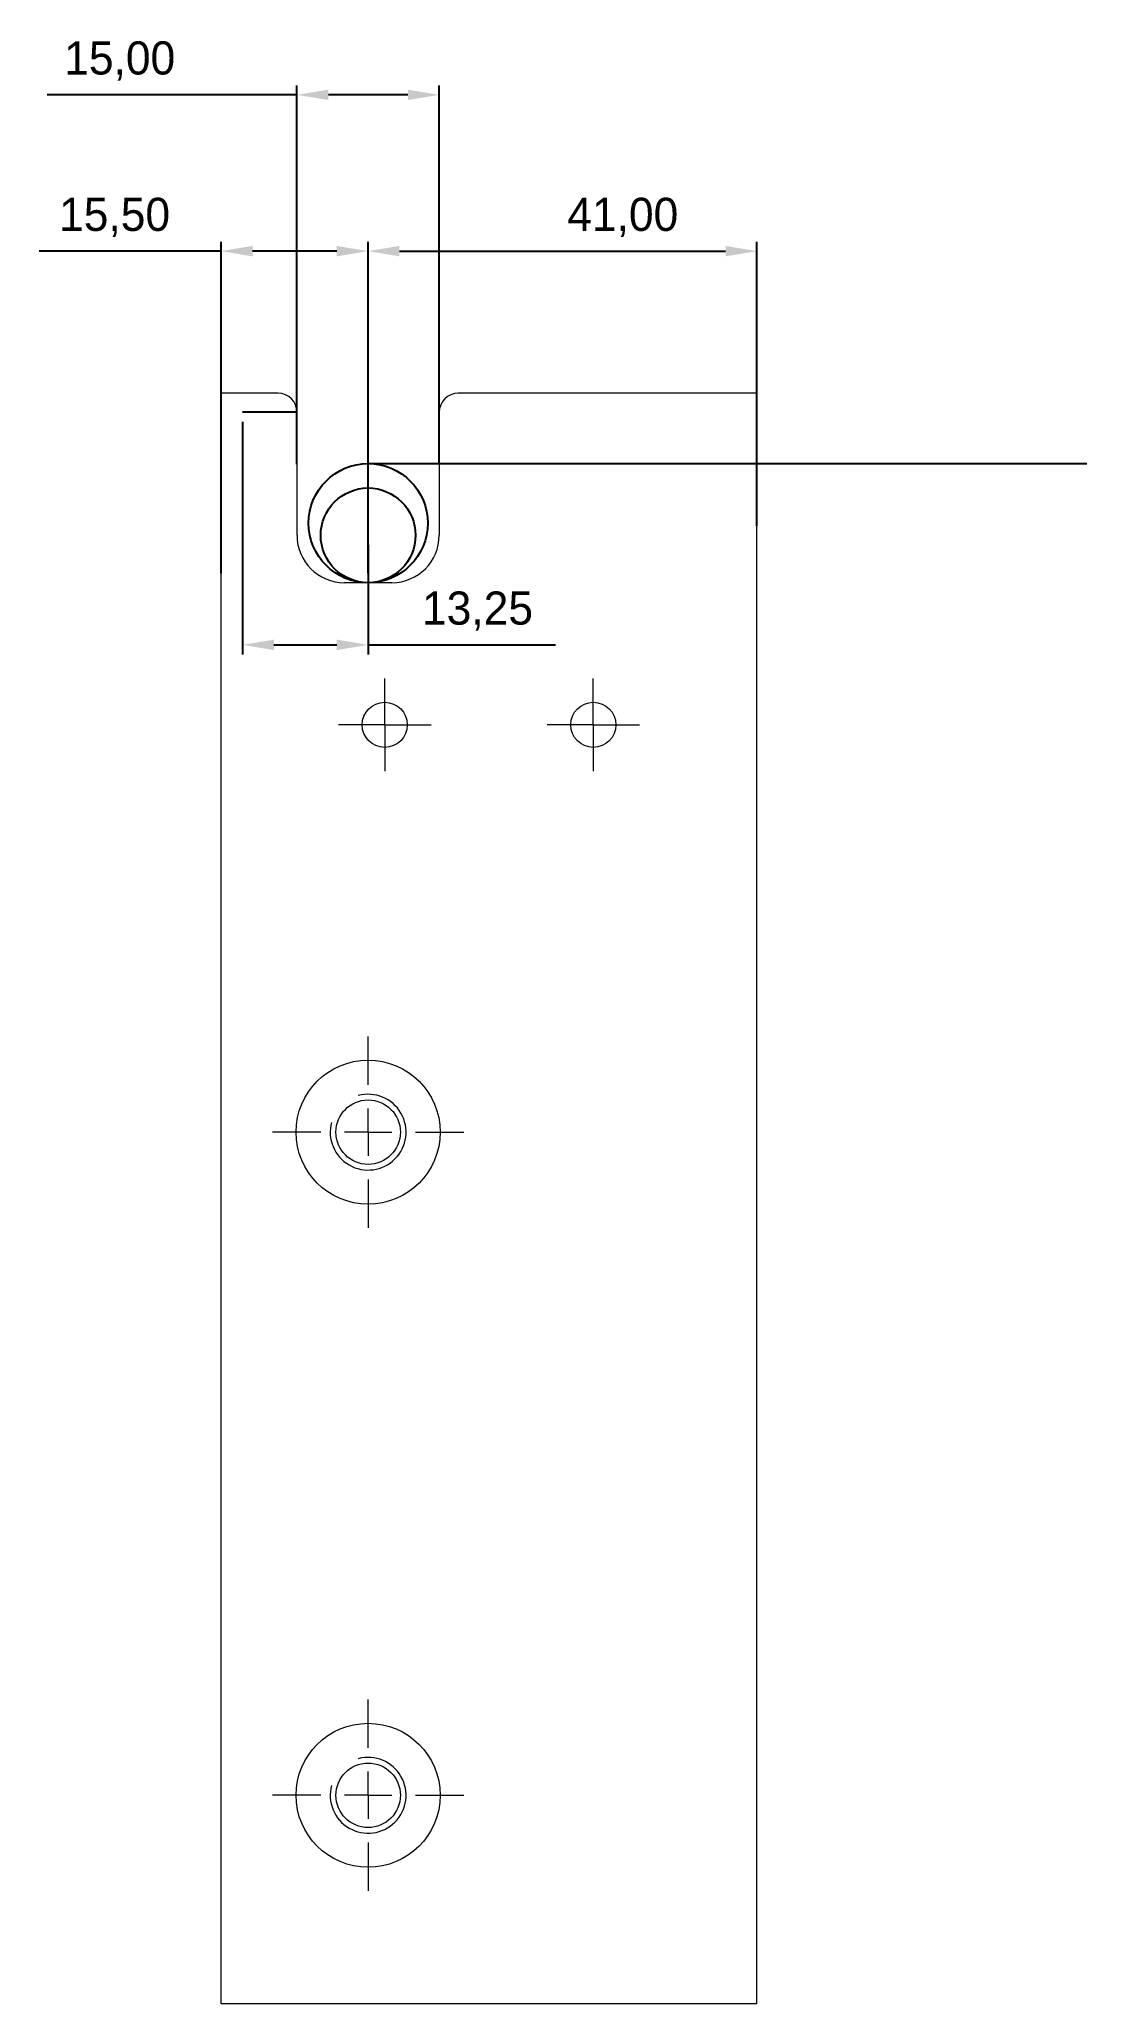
# Model space of a CAD drawing. Header units: millimetres. Extents: x 686 to 6373, y 394 to 4844.
# Drawn here: x 686.2 to 796.6, y 394.1 to 601.4 of the extents above.
import ezdxf

# ---------------------------------------------------------------- set-up
doc = ezdxf.new("R2010")
doc.units = ezdxf.units.MM
doc.header["$PDSIZE"] = -1
doc.dimstyles.new('ISO-25', dxfattribs={"dimtxt": 2.5, "dimasz": 2.5, "dimexe": 1.25, "dimexo": 0.625, "dimtad": 1, "dimtxsty": 'Standard', "dimcen": 2.5, "dimadec": 0, "dimazin": 0, "dimtfac": 1, "dimtmove": 0, "dimatfit": 3, "dimfxl": 1, "dimarcsym": 0})

# ---------------------------------------------------------------- blocks, each defined once
blk = doc.blocks.new('SW_CENTERMARKSYMBOL_0')
at = {"color": 0, "linetype": 'Continuous', "lineweight": 0}
for p, q in [((0, 2.5), (0, 4.88125)), ((0, 0), (0, 2.5)), ((-2.5, 0), (-4.88125, 0)), ((0, 0), (-2.5, 0)), ((0, 0), (0, -2.5)), ((0, 0), (2.5, 0)), ((2.5, 0), (4.88125, 0)), ((0, -2.5), (0, -4.88125))]:
    blk.add_line(p, q, dxfattribs=at)
blk = doc.blocks.new('SW_CENTERMARKSYMBOL_1')
at = {"color": 0, "linetype": 'Continuous', "lineweight": 0}
for p, q in [((0, 2.5), (0, 4.88125)), ((0, 0), (0, 2.5)), ((-2.5, 0), (-4.88125, 0)), ((0, 0), (-2.5, 0)), ((0, 0), (0, -2.5)), ((0, 0), (2.5, 0)), ((2.5, 0), (4.88125, 0)), ((0, -2.5), (0, -4.88125))]:
    blk.add_line(p, q, dxfattribs=at)
blk = doc.blocks.new('*D8')
at = {"color": 0, "lineweight": -2}
for p, q in [((705.33, 579.08), (686.15, 579.08)), ((705.33, 545.08), (705.33, 580.08)), ((717.53, 579.08), (708.64, 579.08)), ((720.83, 545.08), (720.83, 580.08))]:
    blk.add_line(p, q, dxfattribs=at)
at = {"color": 0}
for points in [[(708.64, 579.63), (708.64, 578.53), (705.33, 579.08)], [(717.53, 579.63), (717.53, 578.53), (720.83, 579.08)]]:
    blk.add_solid(points, dxfattribs=at)
at = {"layer": 'Defpoints', "color": 0}
for p in [(705.33, 579.08), (705.33, 544.08), (720.83, 544.08)]:
    blk.add_point(p, dxfattribs=at)
at = {"color": 0, "insert": (694.09, 582.64), "char_height": 3.5, "attachment_point": 5}
blk.add_mtext('15,50', dxfattribs=at)
blk = doc.blocks.new('*D9')
at = {"color": 0, "lineweight": -2}
for p, q in [((713.33, 595.58), (686.98, 595.58)), ((713.33, 556.58), (713.33, 596.58)), ((725.03, 595.58), (716.64, 595.58)), ((728.33, 556.58), (728.33, 596.58))]:
    blk.add_line(p, q, dxfattribs=at)
at = {"color": 0}
for points in [[(716.64, 596.13), (716.64, 595.03), (713.33, 595.58)], [(725.03, 596.13), (725.03, 595.03), (728.33, 595.58)]]:
    blk.add_solid(points, dxfattribs=at)
at = {"layer": 'Defpoints', "color": 0}
for p in [(713.33, 595.58), (713.33, 555.58), (728.33, 555.58)]:
    blk.add_point(p, dxfattribs=at)
at = {"color": 0, "insert": (694.63, 599.15), "char_height": 3.5, "attachment_point": 5}
blk.add_mtext('15,00', dxfattribs=at)
blk = doc.blocks.new('*D10')
at = {"color": 0, "lineweight": -2}
for p, q in [((720.83, 550.08), (720.83, 580.08)), ((724.14, 579.08), (758.53, 579.08)), ((761.83, 550.08), (761.83, 580.08))]:
    blk.add_line(p, q, dxfattribs=at)
at = {"color": 0}
for points in [[(724.14, 579.63), (724.14, 578.53), (720.83, 579.08)], [(758.53, 579.63), (758.53, 578.53), (761.83, 579.08)]]:
    blk.add_solid(points, dxfattribs=at)
at = {"layer": 'Defpoints', "color": 0}
for p in [(761.83, 579.08), (720.83, 549.08), (761.83, 549.08)]:
    blk.add_point(p, dxfattribs=at)
at = {"color": 0, "insert": (747.69, 582.64), "char_height": 3.5, "attachment_point": 5}
blk.add_mtext('41,00', dxfattribs=at)
blk = doc.blocks.new('*D11')
at = {"color": 0, "lineweight": -2}
for p, q in [((707.58, 561.08), (707.58, 536.52)), ((720.83, 548.08), (720.83, 536.52)), ((710.89, 537.52), (717.53, 537.52)), ((720.83, 537.52), (740.6, 537.52))]:
    blk.add_line(p, q, dxfattribs=at)
at = {"color": 0}
for points in [[(710.89, 538.07), (710.89, 536.97), (707.58, 537.52)], [(717.53, 538.07), (717.53, 536.97), (720.83, 537.52)]]:
    blk.add_solid(points, dxfattribs=at)
at = {"layer": 'Defpoints', "color": 0}
for p in [(707.58, 562.08), (720.83, 549.08), (720.83, 537.52)]:
    blk.add_point(p, dxfattribs=at)
at = {"color": 0, "insert": (732.37, 541.08), "char_height": 3.5, "attachment_point": 5}
blk.add_mtext('13,25', dxfattribs=at)
blk = doc.blocks.new('SW_CENTERMARKSYMBOL_3')
at = {"color": 0, "linetype": 'Continuous', "lineweight": 0}
for p, q in [((0, 5), (0, 10.1)), ((0, 0), (0, 2.5)), ((-5, 0), (-10.1, 0)), ((0, 0), (-2.5, 0)), ((0, 0), (0, -2.5)), ((0, 0), (2.5, 0)), ((5, 0), (10.1, 0)), ((0, -5), (0, -10.1))]:
    blk.add_line(p, q, dxfattribs=at)
blk = doc.blocks.new('SW_CENTERMARKSYMBOL_4')
at = {"color": 0, "linetype": 'Continuous', "lineweight": 0}
for p, q in [((0, 5), (0, 10.1)), ((0, 0), (0, 2.5)), ((-5, 0), (-10.1, 0)), ((0, 0), (-2.5, 0)), ((0, 0), (0, -2.5)), ((0, 0), (2.5, 0)), ((5, 0), (10.1, 0)), ((0, -5), (0, -10.1))]:
    blk.add_line(p, q, dxfattribs=at)

msp = doc.modelspace()

# ---------------------------------------------------------------- linework, layer by layer
at = {"color": 7, "linetype": 'Continuous', "lineweight": 15}
for p, q in [((705.334, 394.084), (705.334, 564.084)), ((711.334, 564.084), (705.334, 564.084)), ((761.834, 564.084), (730.334, 564.084)), ((761.834, 394.084), (761.834, 564.084)), ((713.334, 549.084), (713.334, 562.084)), ((728.334, 562.084), (728.334, 549.084)), ((723.334, 544.084), (718.334, 544.084)), ((761.834, 394.084), (705.334, 394.084))]:
    msp.add_line(p, q, dxfattribs=at)
for p, q in [((713.334, 562.084), (707.584, 562.084)), ((720.834, 556.654), (796.626, 556.654))]:
    msp.add_line(p, q)
for centre, radius in [((720.834, 550.369), 6.285), ((720.834, 549.084), 5)]:
    msp.add_circle(centre, radius)
for centre, radius in [((722.584, 529.084), 2.381), ((744.584, 529.084), 2.381), ((720.834, 486.084), 7.6), ((720.834, 486.084), 3.4), ((720.834, 416.084), 7.6), ((720.834, 416.084), 3.4)]:
    msp.add_circle(centre, radius, dxfattribs=at)
for centre, radius, start, end in [((711.334, 562.084), 2, 0, 90), ((730.334, 562.084), 2, 90, 180), ((718.334, 549.084), 5, 180, 270), ((723.334, 549.084), 5, 270, 0)]:
    msp.add_arc(centre, radius, start, end, dxfattribs=at)
at = {"color": 7, "linetype": 'Continuous', "lineweight": 0}
for centre in [(720.834, 486.084), (720.834, 416.084)]:
    msp.add_arc(centre, 4, 165, 105, dxfattribs=at)

# ---------------------------------------------------------------- block references
at = {"color": 7, "linetype": 'Continuous', "lineweight": 0, "rotation": 270}
for name, p in [('SW_CENTERMARKSYMBOL_1', (722.584, 529.084)), ('SW_CENTERMARKSYMBOL_0', (744.584, 529.084)), ('SW_CENTERMARKSYMBOL_3', (720.834, 486.084)), ('SW_CENTERMARKSYMBOL_4', (720.834, 416.084))]:
    msp.add_blockref(name, p, dxfattribs=at)

# ---------------------------------------------------------------- dimensions: what is measured, and where the dimension line sits
for base, p1, p2, picture, middle in [((713.334, 595.582), (728.334, 555.584), (713.334, 555.584), '*D9', (694.63, 595.582)), ((761.834, 579.079), (720.834, 549.084), (761.834, 549.084), '*D10', (747.69, 579.079))]:
    dim = msp.add_linear_dim(base=base, p1=p1, p2=p2, dimstyle='ISO-25', override={"dimtxt": 3.5, "dimasz": 3.302, "dimexe": 1, "dimexo": 1, "dimgap": 1.524, "dimtih": 1, "dimtoh": 1, "dimzin": 0, "dimadec": 2, "dimtzin": 0})
    dim.commit()
    dim.dimension.update_dxf_attribs({"geometry": picture, "text_midpoint": middle, "dimtype": 160})
for base, p1, p2, picture, middle in [((705.334, 579.079), (720.834, 544.084), (705.334, 544.084), '*D8', (694.091, 582.645)), ((720.834, 537.517), (707.584, 562.084), (720.834, 549.084), '*D11', (732.368, 541.083))]:
    dim = msp.add_linear_dim(base=base, p1=p1, p2=p2, dimstyle='ISO-25', override={"dimtxt": 3.5, "dimasz": 3.302, "dimexe": 1, "dimexo": 1, "dimgap": 1.524, "dimtih": 1, "dimtoh": 1, "dimzin": 0, "dimadec": 2, "dimtzin": 0})
    dim.commit()
    dim.dimension.update_dxf_attribs({"geometry": picture, "text_midpoint": middle})

doc.saveas('drawing.dxf')
